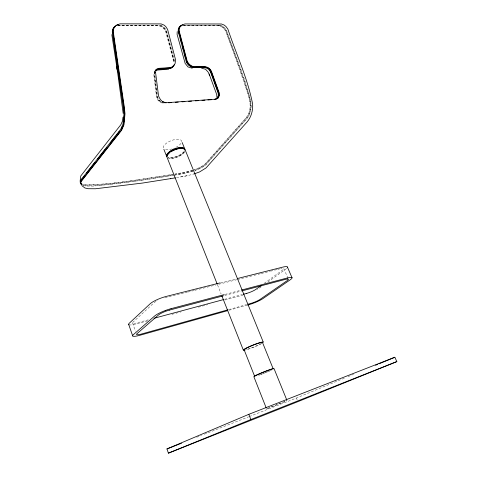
<?xml version="1.0" encoding="UTF-8"?>
<svg xmlns="http://www.w3.org/2000/svg" width="477" height="477" viewBox="0 0 477 477"><rect width="100%" height="100%" fill="white"/><g stroke="black" fill="none" stroke-linecap="round" stroke-linejoin="round"><path stroke-width="0.36" stroke-dasharray="2.38 1.79" d="M154.959 71.079L154.321 73.75L157.195 96.968L158.531 99.896L161.298 102.328L164.762 103.265M155.162 71.949L154.709 73.857L155.776 82.503M154.757 71.836L154.149 74.37L156.963 97.242L158.227 99.979L160.832 102.239L162.812 102.764M155.103 70.685L154.405 71.598L153.767 74.263L156.593 97.284L157.929 100.194L160.689 102.609L164.148 103.533M264.276 283.296L282.581 270.054A7.733 1.455 -22.6 0 0 283.791 268.557A7.805 1.467 -22.6 0 0 283.493 268.336M261.247 286.808L258.874 288.519A10.87 1.926 -22.1 0 1 257.431 289.456M267.77 282.11L285.562 269.29A11.615 2.182 -22.6 0 0 286.713 268.348M249.328 416.546L296.402 398.033L344.585 378.076M348.025 376.645L353.535 374.367M277.471 404.353L266.571 408.831L287.053 400.65L286.075 400.978M278.747 403.852L281.931 402.588M196.721 437.236L201.562 435.328M204.335 434.237L248.636 416.82M282.569 402.338L285.49 401.205M228.716 309.597L246.603 304.588M229.181 310.211L247.736 305.006M176.46 177.688L187.813 175.608L194.091 173.902M147.524 320.896L136.04 323.99A12.181 2.355 -20.2 0 1 130.275 324.968M171.917 314.325L181.242 311.809M198.456 307.17L207.787 304.654M225.001 300.015L242.936 295.18M192.923 170.164L185.392 172.185L174.838 174.063M192.917 170.301L185.35 172.334L175.464 174.105M193.286 171.034L185.75 173.062L175.19 174.952M192.589 171.362L178.69 174.499L140.721 180.491L101.112 185.356L93.48 186.096L86.212 186.036A15.938 5.79 -16.5 0 1 82.372 185.219M148.234 319.834L137.442 322.732A8.115 1.568 -20.2 0 1 134.603 323.317A8.187 1.58 -20.2 0 1 132.916 323.287A8.115 1.568 -20.2 0 1 133.053 322.124L154.041 302.764A8.669 1.819 -20.6 0 1 157.72 300.492M224.5 299.341L242.489 294.506M224.911 294.44L240.7 290.272M224.804 295.43L241.356 291.048M220.648 282.742L236.52 278.753M164.875 297.869L187.163 292.24M187.884 292.061L194.354 290.427M195.075 290.243L215.926 284.978M218.8 284.25L236.777 279.713M237.492 279.534L253.311 275.539M254.032 275.354L260.502 273.72M261.217 273.542L269.845 271.359M270.566 271.18L277.036 269.547M277.757 269.362L279.916 268.819M180.711 176.949L187.813 175.608M174.117 174.188C144.913 178.374 115.655 184.271 86.104 184.879A15.544 5.646 -16.4 0 1 82.342 184.068M172.591 174.6L168.274 175.339C140.906 178.994 113.538 184.647 85.866 185.064A15.926 5.807 -16.4 0 1 82.044 184.229M174.475 175.077C145.264 179.286 116.006 185.207 86.45 185.851A15.556 5.623 -16.4 0 1 82.694 185.046M118.26 25.198L159.235 25.203A7.9 5.998 48.7 0 1 166.282 31.106L174.29 61.444M184.408 25.203L219.402 25.209A8.395 6.153 53.1 0 1 226.337 30.755C234.672 52.685 242.435 74.823 249.709 97.129C251.492 104.284 251.677 112.536 246.734 118.529L205.665 164.714A14.095 4.585 -21 0 1 194.562 170.629M117.586 25.382L158.656 25.382A8.318 6.32 48.8 0 1 166.05 31.577L174.087 62.028M182.912 25.382L218.752 25.382M117.753 25.782L158.686 25.77A7.888 5.992 48.7 0 1 165.722 31.661L173.717 61.962A7.859 6.094 50.2 0 1 173.759 63.286M183.085 25.758L218.788 25.746A8.383 6.147 53.1 0 1 225.716 31.273C234.004 53.132 241.756 75.175 249.054 97.386C250.699 104.129 250.956 111.928 246.275 117.58L205.295 163.832A14.089 4.603 -21 0 1 194.199 169.758M160.91 101.494L158.823 99.669L157.559 96.914L155.866 83.225M283.791 268.557L287.524 277.244M296.402 398.033L297.141 399.845M217.56 284.978L221.119 293.981M132.576 323.042L135.396 331.11M174.66 61.509L166.616 31.029A8.33 6.332 48.8 0 0 159.878 24.953M271.347 370.14A10.893 0.656 -21.8 0 1 258.594 375.345M269.547 370.903A10.023 0.602 -21.8 0 1 259.017 375.131M261.116 343.631A9.904 1.002 -21.8 0 1 245.798 349.742M261.79 343.416A10.762 1.091 -21.8 0 1 244.606 350.16M184.36 152.431A9.814 3.941 -21.9 0 1 168.566 158.292M163.325 147.936A9.773 4.06 -21.9 0 1 171.464 140.53A9.773 4.06 -21.9 0 1 181.6 141.091A9.773 4.06 -21.9 0 1 173.378 148.49M172.042 148.937A9.773 4.06 -21.9 0 1 165.06 149.444M184.092 151.764A9.808 3.947 -21.9 0 1 168.303 157.625M184.736 151.245A9.421 3.78 -21.9 0 1 175.697 157.511A9.421 3.78 -21.9 0 1 167.218 156.7M183.758 151.805A9.421 3.792 -21.9 0 1 168.596 157.428M280.637 268.64A7.733 1.455 -22.6 0 1 281.907 268.372M219.969 24.971A8.801 6.451 53.2 0 1 226.617 30.647C234.684 54.98 245.983 78.598 251.17 103.771C251.486 109.012 250.407 114.331 247.05 118.493L205.933 164.696A14.441 4.704 -21.1 0 1 194.58 170.754M218.752 25.376A8.789 6.445 53.2 0 1 225.997 31.166C234.135 55.284 245.053 78.777 250.443 103.688C250.765 108.619 249.751 113.633 246.585 117.545L205.557 163.82A14.429 4.722 -21.1 0 1 194.217 169.878"/><path stroke-width="0.72" d="M80.154 180.944L80.762 175.989L120.842 124.712L122.452 121.104L122.988 117.217M177.2 31.661L177.098 34.374L185.148 63.393L188.01 66.935L192.207 68.217M124.163 118.32L124.258 116.322M123.591 122.667L123.811 121.194M156.08 70.03L155.448 72.707L155.532 72.2L158.555 96.014C159.932 99.311 162.025 102.585 166.044 102.704L162.627 101.756M121.176 129.142L122.273 126.638M217.679 97.928L218.329 96.652M174.075 65.17L175.095 63.542L175.572 59.858L167.588 29.359L165.746 26.533L164.058 25.108L161.119 23.916L120.025 23.85L116.489 25.192M155.746 70.745L156.611 69.6L159.425 68.694L170.569 68.008A8.3 6.434 50.3 0 0 174.29 64.806M155.657 70.167L156.355 69.248L159.282 68.3L170.396 67.627A7.87 6.1 50.3 0 0 173.658 65.188M81.323 179.841L82.694 178.088M83.612 176.925L84.53 175.763M86.82 172.847L95.066 162.359M97.815 158.859L105.143 149.54M106.061 148.371L106.973 147.208M110.181 143.13L115.678 136.136M116.597 134.973L117.509 133.804M118.427 132.642L119.345 131.473M261.324 285.437L256.012 289.283A7.238 1.282 -22.1 0 1 246.83 293.337M181.731 25.269L184.879 23.945L221.441 23.987L224.13 25.042L225.949 26.485L227.869 29.103C236.133 54.008 247.646 78.24 252.625 104.081C253.048 110.431 251.307 116.776 247.271 121.766L206.034 167.94L199.607 171.929L194.091 173.902M215.365 99.61L218.019 98.292L219.313 95.722L219.205 92.884L211.383 71.21C208.228 64.473 199.839 66.846 193.99 66.697A7.656 5.837 52.3 0 1 187.139 61.008L179.167 31.035A7.674 5.742 50.7 0 1 181.594 25.651M214.584 99.472L217.118 98.244L218.323 95.847L218.204 93.194L210.482 71.836C207.376 65.242 199.112 67.859 193.423 67.585A8.061 6.153 52.3 0 1 186.227 61.611L178.231 31.512A8.079 6.058 50.8 0 1 181.469 25.561M166.956 448.94L248.815 414.322L394.837 357.255L396.846 361.596L297.887 401.658L168.405 453.15L166.956 448.94L181.493 443.222M375.56 365.239L377.623 364.386M379 363.814L394.837 357.255M168.405 453.15L250.836 419.545L396.846 361.596M156.504 69.541L158.626 68.837M156.062 70.125L158.775 69.231L169.997 68.527A8.288 6.428 50.3 0 0 173.711 65.325M228 309.8L141.419 334.037A8.157 1.437 -20.4 0 1 138.574 334.663A8.228 1.449 -20.4 0 1 136.905 334.687A8.157 1.437 -20.4 0 1 137.084 333.608L158.477 314.993A8.723 1.664 -20.7 0 1 160.689 313.538A8.795 1.681 -20.7 0 1 163.903 312.006A8.723 1.664 -20.7 0 1 169.359 310.128M248.04 304.189L250.902 303.39A7.274 1.175 -22.1 0 0 255.255 301.846A7.34 1.187 -22.1 0 0 258.015 300.582A7.274 1.175 -22.1 0 0 260.162 299.329L287.136 280.667A7.775 1.33 -22.6 0 0 288.388 279.248A7.841 1.342 -22.6 0 0 287.476 279.003M227.756 310.61L139.994 335.248A12.247 2.158 -20.4 0 1 134.228 336.333A12.366 2.176 -20.4 0 1 132.689 335.927L128.712 324.479A12.187 2.355 -20.2 0 1 129.398 323.102L150.201 303.736A13.028 2.725 -20.6 0 1 155.735 300.301A13.147 2.755 -20.6 0 1 160.999 298.077A13.028 2.731 -20.6 0 1 166.539 296.348L219.927 282.927M247.736 305.006L249.161 304.606M153.988 318.284L223.779 299.532M243.204 294.315L246.806 293.349M171.088 308.655L224.196 294.631M241.416 290.088L287.345 277.96M169.389 310.116L223.361 295.812M242.072 290.857L285.252 279.415A7.775 1.33 -22.6 0 1 287.482 279.009M237.242 278.568L282.694 267.138A11.621 2.182 -22.6 0 1 286.981 266.703A11.728 2.206 -22.6 0 1 287.327 267.591M81.794 185.577L84.894 187.974L88.197 188.719L95.472 188.767L142.522 183.061L175.321 177.879M170.343 178.75L170.79 178.672M155.901 70.179L168.685 69.177M165.489 102.788L215.246 99.216L217.786 97.964L218.991 95.549L218.865 92.878L211.096 71.341C207.99 64.747 199.708 67.34 194.02 67.078A8.073 6.159 52.3 0 1 186.817 61.098L178.803 30.963A8.091 6.064 50.8 0 1 182.757 24.828M168.59 102.788L171.553 102.573M175.268 102.305L178.231 102.09M181.94 101.828L184.909 101.613M188.618 101.345L191.587 101.13M195.296 100.862L198.265 100.653M201.974 100.385L204.943 100.17M207.906 99.955L211.621 99.687M198.378 67.114L204.067 67.013M201.682 68.318L205.48 69.189L208.061 72.027L209.624 75.104L209.17 74.042L216.707 94.535L216.975 97.892M209.361 69.767L210.071 70.733M287.41 267.037L292.031 277.721M182.172 142.534L184.945 149.355A9.808 3.947 -21.9 0 0 174.886 148.806A9.808 3.947 -21.9 0 0 166.58 156.164L163.867 149.307M286.778 399.97L274.042 368.626A10.893 0.656 -21.8 0 0 264.365 371.738A10.893 0.656 -21.8 0 0 253.83 376.627L266.297 408.145M273.238 368.948L262.523 342.546A9.904 1.002 -21.8 0 0 253.561 344.966A9.904 1.002 -21.8 0 0 244.123 349.766L254.635 376.305A10.023 0.602 -21.8 0 1 259.601 373.771A10.023 0.602 -21.8 0 1 268.992 370.057M217.285 284.28L166.849 156.838A9.814 3.941 -21.9 0 1 175.16 149.486A9.814 3.941 -21.9 0 1 185.219 150.022L263.316 342.236A10.762 1.091 -21.8 0 0 250.991 345.92A10.762 1.091 -21.8 0 0 244.606 350.16M221.942 296.056L243.324 350.082M248.815 414.322L250.836 419.545M210.774 71.705L218.287 92.496M178.97 33.008L179.537 35.149M180.866 40.14L181.433 42.274M182.763 47.265L183.329 49.405M184.653 54.396L185.225 56.536M111.839 34.672L117.461 71.264L116.787 66.303L123.185 113.448M113.592 37.743L113.812 39.197M115.017 47.187L115.237 48.642M218.538 93.188L218.651 96.014M269.773 369.782A10.023 0.602 -21.8 0 1 272.248 369.013M167.171 156.2A9.421 3.78 -21.9 0 1 169.15 153.099M170.855 151.811A9.421 3.78 -21.9 0 1 175.202 149.641M175.852 149.414A9.421 3.78 -21.9 0 1 181.367 148.419M183.305 148.699A9.421 3.78 -21.9 0 1 184.849 150.16M166.95 156.027A9.421 3.792 -21.9 0 1 174.922 148.967A9.421 3.792 -21.9 0 1 184.575 149.492M165.477 310.455A13.1 2.498 -20.7 0 1 171.034 308.679M165.531 310.432A13.225 2.522 -20.7 0 0 160.236 312.656A13.1 2.498 -20.7 0 0 154.631 316.018L133.411 334.627A12.247 2.158 -20.4 0 0 132.707 335.927M287.357 277.966A11.675 1.997 -22.6 0 1 291.62 277.429A11.788 2.015 -22.6 0 1 291.93 278.24A11.675 1.997 -22.6 0 1 290.123 279.868L263.024 298.536A10.923 1.759 -22.1 0 1 257.807 301.369A11.031 1.777 -22.1 0 1 249.113 304.624M129.231 324.837A12.301 2.379 -20.2 0 1 128.712 324.479M193.4 67.203A7.644 5.831 52.2 0 1 190.311 66.047M189.375 65.361A7.644 5.831 52.2 0 1 186.841 62.165M178.935 28.542A7.662 5.742 50.7 0 1 179.531 27.469M112.715 31.935A9.367 7.25 45.4 0 1 113.21 29.347M171.815 67.215A7.859 6.094 50.2 0 1 170.527 67.937M80.798 182.769A15.544 5.646 -16.4 0 1 80.625 181.057M115.41 26.456A9.379 7.262 45.5 0 0 113.216 31.351L124.181 106.192L124.998 113.759L123.96 124.837L121.617 130.215L81.215 181.415A15.556 5.623 -16.4 0 0 81.15 183.752M118.093 24.798A9.832 7.614 45.5 0 0 112.81 31.238L123.787 106.186L124.604 113.764L123.567 124.867L121.23 130.245L80.851 181.481A15.938 5.79 -16.5 0 0 81.692 184.832M115.69 25.996A9.814 7.602 45.6 0 0 112.31 31.816L123.167 106.46L123.984 113.663L122.983 124.163L120.788 129.172L80.494 180.491A15.926 5.807 -16.4 0 0 82.044 184.229"/></g></svg>
